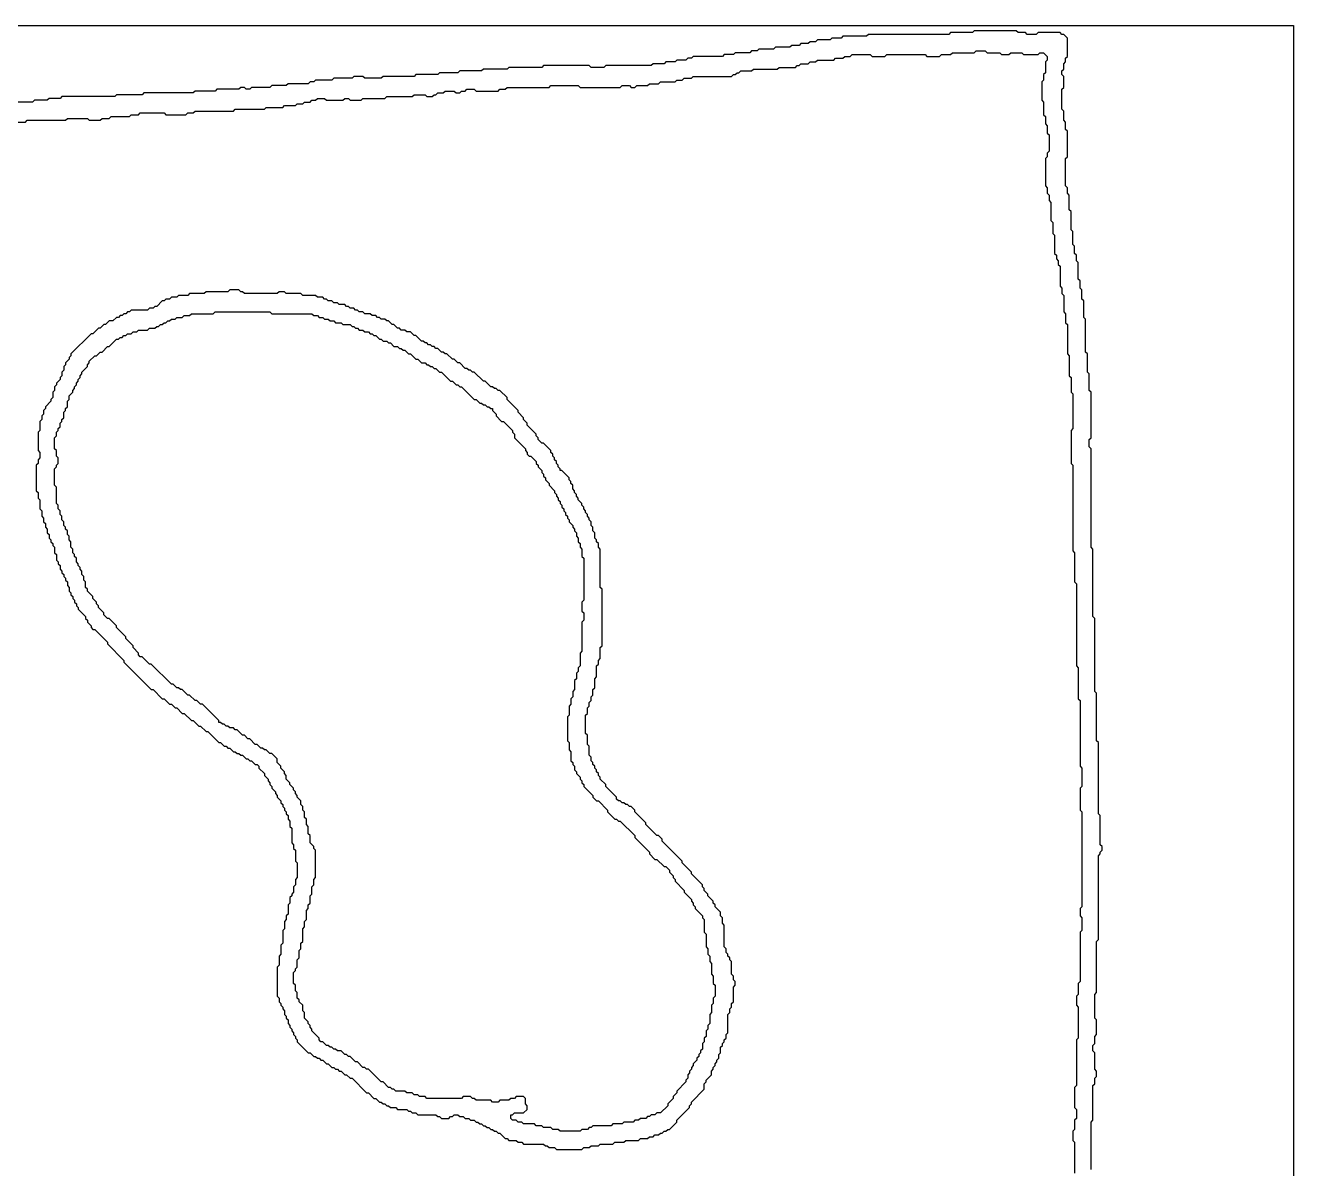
# Model space of a CAD drawing. Header units: metres. Extents: x 0 to 1166, y 0 to 1049.
# Drawn here: x 471 to 1166, y 423 to 1049 of the extents above; entities that cross this region are included whole.
import ezdxf

# ---------------------------------------------------------------- set-up
doc = ezdxf.new("R2010")
doc.units = ezdxf.units.M

msp = doc.modelspace()

# ---------------------------------------------------------------- linework, layer by layer
for points in [[(0, 0), (0, 1049), (0, 1049), (1166, 1049), (1166, 1049), (1166, 0), (1166, 0), (0, 0)], [(1055, 422), (1055, 448), (1055, 448), (1056, 449), (1056, 449), (1056, 468), (1056, 468), (1057, 469), (1057, 469), (1057, 472), (1057, 472), (1058, 473), (1058, 473), (1058, 476), (1058, 476), (1057, 477), (1057, 477), (1057, 486), (1057, 486), (1056, 487), (1056, 487), (1056, 490), (1056, 490), (1057, 491), (1057, 491), (1057, 495), (1057, 495), (1058, 496), (1058, 496), (1058, 504), (1058, 504), (1057, 505), (1057, 505), (1057, 518), (1057, 518), (1058, 519), (1058, 519), (1058, 547), (1058, 547), (1059, 548), (1059, 548), (1059, 594), (1059, 594), (1060, 595), (1060, 595), (1060, 596), (1060, 596), (1061, 597), (1061, 597), (1061, 599), (1061, 599), (1060, 600), (1060, 600), (1060, 616), (1060, 616), (1059, 617), (1059, 617), (1059, 656), (1059, 656), (1058, 657), (1058, 657), (1058, 683), (1058, 683), (1057, 684), (1057, 684), (1057, 724), (1057, 724), (1056, 725), (1056, 725), (1056, 762), (1056, 762), (1055, 763), (1055, 763), (1055, 817), (1055, 817), (1054, 818), (1054, 818), (1054, 822), (1054, 822), (1055, 823), (1055, 823), (1055, 848), (1055, 848), (1054, 849), (1054, 849), (1054, 858), (1054, 858), (1053, 859), (1053, 859), (1053, 869), (1053, 869), (1052, 870), (1052, 870), (1052, 888), (1052, 888), (1051, 889), (1051, 889), (1051, 898), (1051, 898), (1050, 899), (1050, 899), (1050, 904), (1050, 904), (1049, 905), (1049, 905), (1049, 909), (1049, 909), (1048, 910), (1048, 910), (1048, 919), (1048, 919), (1047, 920), (1047, 920), (1047, 923), (1047, 923), (1046, 924), (1046, 924), (1046, 928), (1046, 928), (1045, 929), (1045, 929), (1045, 936), (1045, 936), (1044, 937), (1044, 937), (1044, 947), (1044, 947), (1043, 948), (1043, 948), (1043, 956), (1043, 956), (1042, 957), (1042, 957), (1042, 960), (1042, 960), (1041, 961), (1041, 961), (1041, 976), (1041, 976), (1042, 977), (1042, 977), (1042, 991), (1042, 991), (1041, 992), (1041, 992), (1041, 996), (1041, 996), (1040, 997), (1040, 997), (1040, 1002), (1040, 1002), (1039, 1003), (1039, 1003), (1039, 1014), (1039, 1014), (1040, 1015), (1040, 1015), (1040, 1021), (1040, 1021), (1039, 1022), (1039, 1022), (1039, 1024), (1039, 1024), (1040, 1025), (1040, 1025), (1040, 1028), (1040, 1028), (1041, 1029), (1041, 1029), (1041, 1031), (1041, 1031), (1042, 1032), (1042, 1032), (1042, 1042), (1042, 1042), (1040, 1044), (1040, 1044), (1039, 1044), (1039, 1044), (1038, 1045), (1038, 1045), (1026, 1045), (1026, 1045), (1025, 1044), (1025, 1044), (1020, 1044), (1020, 1044), (1019, 1045), (1019, 1045), (1015, 1045), (1015, 1045), (1014, 1046), (1014, 1046), (991, 1046), (991, 1046), (990, 1045), (990, 1045), (978, 1045), (978, 1045), (977, 1044), (977, 1044), (933, 1044), (933, 1044), (932, 1043), (932, 1043), (919, 1043), (919, 1043), (918, 1042), (918, 1042), (913, 1042), (913, 1042), (912, 1041), (912, 1041), (905, 1041), (905, 1041), (904, 1040), (904, 1040), (901, 1040), (901, 1040), (900, 1039), (900, 1039), (896, 1039), (896, 1039), (895, 1038), (895, 1038), (891, 1038), (891, 1038), (890, 1037), (890, 1037), (882, 1037), (882, 1037), (881, 1036), (881, 1036), (873, 1036), (873, 1036), (872, 1035), (872, 1035), (869, 1035), (869, 1035), (868, 1034), (868, 1034), (860, 1034), (860, 1034), (859, 1033), (859, 1033), (854, 1033), (854, 1033), (853, 1032), (853, 1032), (837, 1032), (837, 1032), (836, 1031), (836, 1031), (834, 1031), (834, 1031), (833, 1030), (833, 1030), (828, 1030), (828, 1030), (827, 1029), (827, 1029), (822, 1029), (822, 1029), (821, 1028), (821, 1028), (815, 1028), (815, 1028), (814, 1027), (814, 1027), (789, 1027), (789, 1027), (788, 1026), (788, 1026), (781, 1026), (781, 1026), (780, 1027), (780, 1027), (755, 1027), (755, 1027), (754, 1026), (754, 1026), (736, 1026), (736, 1026), (735, 1025), (735, 1025), (722, 1025), (722, 1025), (721, 1024), (721, 1024), (709, 1024), (709, 1024), (708, 1023), (708, 1023), (698, 1023), (698, 1023), (697, 1022), (697, 1022), (685, 1022), (685, 1022), (684, 1021), (684, 1021), (667, 1021), (667, 1021), (666, 1020), (666, 1020), (657, 1020), (657, 1020), (656, 1021), (656, 1021), (651, 1021), (651, 1021), (650, 1020), (650, 1020), (640, 1020), (640, 1020), (639, 1019), (639, 1019), (630, 1019), (630, 1019), (629, 1018), (629, 1018), (627, 1018), (627, 1018), (626, 1017), (626, 1017), (615, 1017), (615, 1017), (614, 1016), (614, 1016), (606, 1016), (606, 1016), (605, 1015), (605, 1015), (595, 1015), (595, 1015), (594, 1014), (594, 1014), (592, 1014), (592, 1014), (591, 1015), (591, 1015), (589, 1015), (589, 1015), (588, 1014), (588, 1014), (576, 1014), (576, 1014), (575, 1013), (575, 1013), (564, 1013), (564, 1013), (563, 1012), (563, 1012), (536, 1012), (536, 1012), (535, 1011), (535, 1011), (521, 1011), (521, 1011), (520, 1010), (520, 1010), (491, 1010), (491, 1010), (490, 1009), (490, 1009), (484, 1009), (484, 1009), (483, 1008), (483, 1008), (476, 1008), (476, 1008), (475, 1007), (475, 1007), (460, 1007)], [(431, 996), (471, 996), (471, 996), (472, 997), (472, 997), (493, 997), (493, 997), (494, 998), (494, 998), (505, 998), (505, 998), (506, 997), (506, 997), (512, 997), (512, 997), (513, 998), (513, 998), (517, 998), (517, 998), (518, 999), (518, 999), (528, 999), (528, 999), (529, 1000), (529, 1000), (533, 1000), (533, 1000), (534, 1001), (534, 1001), (547, 1001), (547, 1001), (548, 1000), (548, 1000), (559, 1000), (559, 1000), (560, 1001), (560, 1001), (563, 1001), (563, 1001), (564, 1002), (564, 1002), (585, 1002), (585, 1002), (586, 1003), (586, 1003), (602, 1003), (602, 1003), (603, 1004), (603, 1004), (612, 1004), (612, 1004), (613, 1005), (613, 1005), (619, 1005), (619, 1005), (620, 1006), (620, 1006), (623, 1006), (623, 1006), (624, 1007), (624, 1007), (627, 1007), (627, 1007), (628, 1008), (628, 1008), (630, 1008), (630, 1008), (631, 1009), (631, 1009), (635, 1009), (635, 1009), (636, 1008), (636, 1008), (645, 1008), (645, 1008), (646, 1009), (646, 1009), (648, 1009), (648, 1009), (649, 1008), (649, 1008), (655, 1008), (655, 1008), (656, 1009), (656, 1009), (668, 1009), (668, 1009), (669, 1010), (669, 1010), (683, 1010), (683, 1010), (684, 1011), (684, 1011), (690, 1011), (690, 1011), (691, 1010), (691, 1010), (694, 1010), (694, 1010), (695, 1011), (695, 1011), (696, 1011), (696, 1011), (697, 1012), (697, 1012), (700, 1012), (700, 1012), (701, 1013), (701, 1013), (706, 1013), (706, 1013), (707, 1012), (707, 1012), (709, 1012), (709, 1012), (710, 1013), (710, 1013), (712, 1013), (712, 1013), (713, 1014), (713, 1014), (717, 1014), (717, 1014), (718, 1013), (718, 1013), (730, 1013), (730, 1013), (731, 1014), (731, 1014), (734, 1014), (734, 1014), (735, 1015), (735, 1015), (758, 1015), (758, 1015), (759, 1016), (759, 1016), (774, 1016), (774, 1016), (775, 1015), (775, 1015), (797, 1015), (797, 1015), (798, 1016), (798, 1016), (802, 1016), (802, 1016), (803, 1015), (803, 1015), (805, 1015), (805, 1015), (806, 1016), (806, 1016), (812, 1016), (812, 1016), (813, 1017), (813, 1017), (818, 1017), (818, 1017), (819, 1018), (819, 1018), (827, 1018), (827, 1018), (828, 1019), (828, 1019), (831, 1019), (831, 1019), (832, 1020), (832, 1020), (836, 1020), (836, 1020), (837, 1021), (837, 1021), (858, 1021), (858, 1021), (859, 1022), (859, 1022), (860, 1022), (860, 1022), (861, 1023), (861, 1023), (862, 1023), (862, 1023), (863, 1024), (863, 1024), (869, 1024), (869, 1024), (870, 1025), (870, 1025), (883, 1025), (883, 1025), (884, 1026), (884, 1026), (893, 1026), (893, 1026), (894, 1027), (894, 1027), (895, 1027), (895, 1027), (896, 1028), (896, 1028), (900, 1028), (900, 1028), (901, 1029), (901, 1029), (904, 1029), (904, 1029), (905, 1030), (905, 1030), (914, 1030), (914, 1030), (915, 1031), (915, 1031), (919, 1031), (919, 1031), (920, 1032), (920, 1032), (923, 1032), (923, 1032), (924, 1033), (924, 1033), (934, 1033), (934, 1033), (935, 1032), (935, 1032), (942, 1032), (942, 1032), (943, 1033), (943, 1033), (964, 1033), (964, 1033), (965, 1032), (965, 1032), (972, 1032), (972, 1032), (973, 1033), (973, 1033), (978, 1033), (978, 1033), (979, 1034), (979, 1034), (991, 1034), (991, 1034), (992, 1035), (992, 1035), (997, 1035), (997, 1035), (998, 1034), (998, 1034), (1005, 1034), (1005, 1034), (1006, 1033), (1006, 1033), (1010, 1033), (1010, 1033), (1011, 1034), (1011, 1034), (1017, 1034), (1017, 1034), (1018, 1033), (1018, 1033), (1026, 1033), (1026, 1033), (1027, 1034), (1027, 1034), (1029, 1034), (1029, 1034), (1031, 1032), (1031, 1032), (1031, 1030), (1031, 1030), (1030, 1029), (1030, 1029), (1030, 1023), (1030, 1023), (1029, 1022), (1029, 1022), (1029, 1019), (1029, 1019), (1028, 1018), (1028, 1018), (1028, 1008), (1028, 1008), (1029, 1007), (1029, 1007), (1029, 1000), (1029, 1000), (1030, 999), (1030, 999), (1030, 995), (1030, 995), (1031, 994), (1031, 994), (1031, 990), (1031, 990), (1032, 989), (1032, 989), (1032, 980), (1032, 980), (1031, 979), (1031, 979), (1031, 977), (1031, 977), (1030, 976), (1030, 976), (1030, 961), (1030, 961), (1031, 960), (1031, 960), (1031, 957), (1031, 957), (1032, 956), (1032, 956), (1032, 953), (1032, 953), (1033, 952), (1033, 952), (1033, 942), (1033, 942), (1034, 941), (1034, 941), (1034, 935), (1034, 935), (1035, 934), (1035, 934), (1035, 924), (1035, 924), (1036, 923), (1036, 923), (1036, 921), (1036, 921), (1037, 920), (1037, 920), (1037, 918), (1037, 918), (1038, 917), (1038, 917), (1038, 906), (1038, 906), (1039, 905), (1039, 905), (1039, 902), (1039, 902), (1040, 901), (1040, 901), (1040, 892), (1040, 892), (1041, 891), (1041, 891), (1041, 886), (1041, 886), (1042, 885), (1042, 885), (1042, 869), (1042, 869), (1043, 868), (1043, 868), (1043, 857), (1043, 857), (1044, 856), (1044, 856), (1044, 848), (1044, 848), (1045, 847), (1045, 847), (1045, 828), (1045, 828), (1044, 827), (1044, 827), (1044, 809), (1044, 809), (1045, 808), (1045, 808), (1045, 761), (1045, 761), (1046, 760), (1046, 760), (1046, 744), (1046, 744), (1047, 743), (1047, 743), (1047, 698), (1047, 698), (1048, 697), (1048, 697), (1048, 680), (1048, 680), (1049, 679), (1049, 679), (1049, 643), (1049, 643), (1050, 642), (1050, 642), (1050, 632), (1050, 632), (1049, 631), (1049, 631), (1049, 619), (1049, 619), (1050, 618), (1050, 618), (1050, 566), (1050, 566), (1049, 565), (1049, 565), (1049, 561), (1049, 561), (1050, 560), (1050, 560), (1050, 553), (1050, 553), (1049, 552), (1049, 552), (1049, 525), (1049, 525), (1048, 524), (1048, 524), (1048, 518), (1048, 518), (1047, 517), (1047, 517), (1047, 512), (1047, 512), (1048, 511), (1048, 511), (1048, 494), (1048, 494), (1047, 493), (1047, 493), (1047, 468), (1047, 468), (1046, 467), (1046, 467), (1046, 456), (1046, 456), (1047, 455), (1047, 455), (1047, 450), (1047, 450), (1046, 449), (1046, 449), (1046, 444), (1046, 444), (1045, 443), (1045, 443), (1045, 438), (1045, 438), (1046, 437), (1046, 437), (1046, 420)], [(761, 434), (762, 433), (762, 433), (776, 433), (776, 433), (777, 434), (777, 434), (780, 434), (780, 434), (781, 435), (781, 435), (785, 435), (785, 435), (786, 436), (786, 436), (793, 436), (793, 436), (794, 437), (794, 437), (799, 437), (799, 437), (800, 438), (800, 438), (807, 438), (807, 438), (808, 439), (808, 439), (812, 439), (812, 439), (813, 440), (813, 440), (815, 440), (815, 440), (816, 441), (816, 441), (818, 441), (818, 441), (819, 442), (819, 442), (820, 442), (820, 442), (821, 443), (821, 443), (822, 443), (822, 443), (823, 444), (823, 444), (824, 444), (824, 444), (828, 448), (828, 448), (828, 449), (828, 449), (835, 456), (835, 456), (835, 457), (835, 457), (836, 458), (836, 458), (836, 459), (836, 459), (843, 466), (843, 466), (843, 469), (843, 469), (844, 470), (844, 470), (844, 471), (844, 471), (847, 474), (847, 474), (847, 476), (847, 476), (848, 477), (848, 477), (848, 478), (848, 478), (849, 479), (849, 479), (849, 480), (849, 480), (850, 481), (850, 481), (850, 482), (850, 482), (851, 483), (851, 483), (851, 485), (851, 485), (852, 486), (852, 486), (852, 489), (852, 489), (853, 490), (853, 490), (853, 491), (853, 491), (854, 492), (854, 492), (854, 493), (854, 493), (855, 494), (855, 494), (855, 496), (855, 496), (856, 497), (856, 497), (856, 507), (856, 507), (857, 508), (857, 508), (857, 510), (857, 510), (858, 511), (858, 511), (858, 513), (858, 513), (859, 514), (859, 514), (859, 522), (859, 522), (860, 523), (860, 523), (860, 525), (860, 525), (859, 526), (859, 526), (859, 528), (859, 528), (858, 529), (858, 529), (858, 536), (858, 536), (857, 537), (857, 537), (857, 538), (857, 538), (856, 539), (856, 539), (856, 540), (856, 540), (855, 541), (855, 541), (855, 543), (855, 543), (854, 544), (854, 544), (854, 556), (854, 556), (853, 557), (853, 557), (853, 560), (853, 560), (852, 561), (852, 561), (852, 563), (852, 563), (849, 566), (849, 566), (849, 567), (849, 567), (848, 568), (848, 568), (848, 569), (848, 569), (845, 572), (845, 572), (845, 573), (845, 573), (843, 575), (843, 575), (843, 576), (843, 576), (842, 577), (842, 577), (842, 578), (842, 578), (836, 584), (836, 584), (836, 585), (836, 585), (831, 590), (831, 590), (831, 591), (831, 591), (820, 602), (820, 602), (820, 603), (820, 603), (818, 605), (818, 605), (817, 605), (817, 605), (811, 611), (811, 611), (811, 612), (811, 612), (805, 618), (805, 618), (805, 619), (805, 619), (803, 621), (803, 621), (802, 621), (802, 621), (801, 622), (801, 622), (800, 622), (800, 622), (799, 623), (799, 623), (798, 623), (798, 623), (797, 624), (797, 624), (796, 624), (796, 624), (795, 625), (795, 625), (795, 626), (795, 626), (789, 632), (789, 632), (789, 633), (789, 633), (786, 636), (786, 636), (786, 637), (786, 637), (785, 638), (785, 638), (785, 639), (785, 639), (784, 640), (784, 640), (784, 641), (784, 641), (783, 642), (783, 642), (783, 643), (783, 643), (782, 644), (782, 644), (782, 645), (782, 645), (781, 646), (781, 646), (781, 648), (781, 648), (780, 649), (780, 649), (780, 654), (780, 654), (779, 655), (779, 655), (779, 660), (779, 660), (778, 661), (778, 661), (778, 671), (778, 671), (779, 672), (779, 672), (779, 675), (779, 675), (780, 676), (780, 676), (780, 678), (780, 678), (781, 679), (781, 679), (781, 681), (781, 681), (782, 682), (782, 682), (782, 685), (782, 685), (783, 686), (783, 686), (783, 691), (783, 691), (784, 692), (784, 692), (784, 698), (784, 698), (785, 699), (785, 699), (785, 701), (785, 701), (786, 702), (786, 702), (786, 708), (786, 708), (787, 709), (787, 709), (787, 740), (787, 740), (786, 741), (786, 741), (786, 762), (786, 762), (785, 763), (785, 763), (785, 765), (785, 765), (784, 766), (784, 766), (784, 767), (784, 767), (783, 768), (783, 768), (783, 771), (783, 771), (782, 772), (782, 772), (782, 774), (782, 774), (781, 775), (781, 775), (781, 777), (781, 777), (780, 778), (780, 778), (780, 779), (780, 779), (779, 780), (779, 780), (779, 781), (779, 781), (778, 782), (778, 782), (778, 783), (778, 783), (777, 784), (777, 784), (777, 785), (777, 785), (776, 786), (776, 786), (776, 787), (776, 787), (774, 789), (774, 789), (774, 790), (774, 790), (773, 791), (773, 791), (773, 792), (773, 792), (772, 793), (772, 793), (772, 794), (772, 794), (771, 795), (771, 795), (771, 797), (771, 797), (770, 798), (770, 798), (770, 799), (770, 799), (769, 800), (769, 800), (769, 801), (769, 801), (765, 805), (765, 805), (764, 805), (764, 805), (764, 806), (764, 806), (763, 807), (763, 807), (763, 808), (763, 808), (762, 809), (762, 809), (762, 810), (762, 810), (761, 811), (761, 811), (761, 812), (761, 812), (760, 813), (760, 813), (760, 814), (760, 814), (759, 815), (759, 815), (759, 816), (759, 816), (755, 820), (755, 820), (754, 820), (754, 820), (752, 822), (752, 822), (752, 823), (752, 823), (751, 824), (751, 824), (751, 825), (751, 825), (746, 830), (746, 830), (746, 831), (746, 831), (744, 833), (744, 833), (744, 834), (744, 834), (741, 837), (741, 837), (741, 838), (741, 838), (735, 844), (735, 844), (735, 845), (735, 845), (731, 849), (731, 849), (730, 849), (730, 849), (729, 850), (729, 850), (728, 850), (728, 850), (727, 851), (727, 851), (726, 851), (726, 851), (723, 854), (723, 854), (722, 854), (722, 854), (717, 859), (717, 859), (716, 859), (716, 859), (715, 860), (715, 860), (714, 860), (714, 860), (713, 861), (713, 861), (712, 861), (712, 861), (709, 864), (709, 864), (708, 864), (708, 864), (706, 866), (706, 866), (705, 866), (705, 866), (702, 869), (702, 869), (701, 869), (701, 869), (700, 870), (700, 870), (699, 870), (699, 870), (697, 872), (697, 872), (696, 872), (696, 872), (695, 873), (695, 873), (694, 873), (694, 873), (693, 874), (693, 874), (692, 874), (692, 874), (691, 875), (691, 875), (690, 875), (690, 875), (689, 876), (689, 876), (688, 876), (688, 876), (685, 879), (685, 879), (684, 879), (684, 879), (682, 881), (682, 881), (680, 881), (680, 881), (679, 882), (679, 882), (677, 882), (677, 882), (676, 883), (676, 883), (675, 883), (675, 883), (673, 885), (673, 885), (672, 885), (672, 885), (670, 887), (670, 887), (669, 887), (669, 887), (668, 888), (668, 888), (666, 888), (666, 888), (665, 889), (665, 889), (664, 889), (664, 889), (663, 890), (663, 890), (661, 890), (661, 890), (660, 891), (660, 891), (657, 891), (657, 891), (656, 892), (656, 892), (654, 892), (654, 892), (653, 893), (653, 893), (652, 893), (652, 893), (651, 894), (651, 894), (649, 894), (649, 894), (648, 895), (648, 895), (647, 895), (647, 895), (646, 896), (646, 896), (643, 896), (643, 896), (642, 897), (642, 897), (640, 897), (640, 897), (639, 898), (639, 898), (637, 898), (637, 898), (636, 899), (636, 899), (635, 899), (635, 899), (634, 900), (634, 900), (631, 900), (631, 900), (630, 901), (630, 901), (623, 901), (623, 901), (622, 902), (622, 902), (614, 902), (614, 902), (613, 903), (613, 903), (610, 903), (610, 903), (609, 902), (609, 902), (591, 902), (591, 902), (590, 903), (590, 903), (589, 903), (589, 903), (588, 904), (588, 904), (583, 904), (583, 904), (582, 903), (582, 903), (570, 903), (570, 903), (569, 902), (569, 902), (561, 902), (561, 902), (560, 901), (560, 901), (555, 901), (555, 901), (554, 900), (554, 900), (551, 900), (551, 900), (550, 899), (550, 899), (548, 899), (548, 899), (547, 898), (547, 898), (546, 898), (546, 898), (543, 895), (543, 895), (542, 895), (542, 895), (541, 894), (541, 894), (539, 894), (539, 894), (538, 893), (538, 893), (529, 893), (529, 893), (528, 892), (528, 892), (527, 892), (527, 892), (526, 891), (526, 891), (525, 891), (525, 891), (524, 890), (524, 890), (523, 890), (523, 890), (522, 889), (522, 889), (521, 889), (521, 889), (519, 887), (519, 887), (517, 887), (517, 887), (515, 885), (515, 885), (514, 885), (514, 885), (512, 883), (512, 883), (511, 883), (511, 883), (508, 880), (508, 880), (507, 880), (507, 880), (496, 869), (496, 869), (496, 868), (496, 868), (495, 867), (495, 867), (495, 866), (495, 866), (493, 864), (493, 864), (493, 863), (493, 863), (492, 862), (492, 862), (492, 860), (492, 860), (491, 859), (491, 859), (491, 857), (491, 857), (490, 856), (490, 856), (490, 855), (490, 855), (488, 853), (488, 853), (488, 852), (488, 852), (487, 851), (487, 851), (487, 849), (487, 849), (486, 848), (486, 848), (486, 845), (486, 845), (485, 844), (485, 844), (485, 843), (485, 843), (482, 840), (482, 840), (482, 839), (482, 839), (481, 838), (481, 838), (481, 836), (481, 836), (480, 835), (480, 835), (480, 833), (480, 833), (479, 832), (479, 832), (479, 827), (479, 827), (478, 826), (478, 826), (478, 816), (478, 816), (479, 815), (479, 815), (479, 812), (479, 812), (478, 811), (478, 811), (478, 809), (478, 809), (477, 808), (477, 808), (477, 794), (477, 794), (478, 793), (478, 793), (478, 790), (478, 790), (479, 789), (479, 789), (479, 784), (479, 784), (480, 783), (480, 783), (480, 780), (480, 780), (481, 779), (481, 779), (481, 777), (481, 777), (482, 776), (482, 776), (482, 774), (482, 774), (483, 773), (483, 773), (483, 771), (483, 771), (484, 770), (484, 770), (484, 768), (484, 768), (485, 767), (485, 767), (485, 766), (485, 766), (486, 765), (486, 765), (486, 764), (486, 764), (487, 763), (487, 763), (487, 760), (487, 760), (488, 759), (488, 759), (488, 756), (488, 756), (489, 755), (489, 755), (489, 754), (489, 754), (490, 753), (490, 753), (490, 751), (490, 751), (491, 750), (491, 750), (491, 749), (491, 749), (492, 748), (492, 748), (492, 747), (492, 747), (493, 746), (493, 746), (493, 745), (493, 745), (494, 744), (494, 744), (494, 742), (494, 742), (495, 741), (495, 741), (495, 739), (495, 739), (496, 738), (496, 738), (496, 737), (496, 737), (497, 736), (497, 736), (497, 735), (497, 735), (498, 734), (498, 734), (498, 733), (498, 733), (499, 732), (499, 732), (499, 731), (499, 731), (500, 730), (500, 730), (500, 729), (500, 729), (504, 725), (504, 725), (504, 724), (504, 724), (505, 723), (505, 723), (505, 722), (505, 722), (507, 720), (507, 720), (507, 719), (507, 719), (508, 718), (508, 718), (509, 718), (509, 718), (516, 711), (516, 711), (516, 710), (516, 710), (525, 701), (525, 701), (525, 700), (525, 700), (540, 685), (540, 685), (541, 685), (541, 685), (546, 680), (546, 680), (547, 680), (547, 680), (550, 677), (550, 677), (551, 677), (551, 677), (553, 675), (553, 675), (554, 675), (554, 675), (557, 672), (557, 672), (558, 672), (558, 672), (562, 668), (562, 668), (563, 668), (563, 668), (566, 665), (566, 665), (567, 665), (567, 665), (570, 662), (570, 662), (571, 662), (571, 662), (577, 656), (577, 656), (578, 656), (578, 656), (580, 654), (580, 654), (581, 654), (581, 654), (582, 653), (582, 653), (583, 653), (583, 653), (585, 651), (585, 651), (586, 651), (586, 651), (587, 650), (587, 650), (588, 650), (588, 650), (589, 649), (589, 649), (590, 649), (590, 649), (592, 647), (592, 647), (593, 647), (593, 647), (594, 646), (594, 646), (595, 646), (595, 646), (597, 644), (597, 644), (598, 644), (598, 644), (599, 643), (599, 643), (599, 642), (599, 642), (602, 639), (602, 639), (602, 638), (602, 638), (604, 636), (604, 636), (604, 635), (604, 635), (605, 634), (605, 634), (605, 633), (605, 633), (606, 632), (606, 632), (606, 631), (606, 631), (608, 629), (608, 629), (608, 628), (608, 628), (609, 627), (609, 627), (609, 626), (609, 626), (611, 624), (611, 624), (611, 623), (611, 623), (612, 622), (612, 622), (612, 621), (612, 621), (613, 620), (613, 620), (613, 619), (613, 619), (614, 618), (614, 618), (614, 617), (614, 617), (615, 616), (615, 616), (615, 614), (615, 614), (616, 613), (616, 613), (616, 610), (616, 610), (617, 609), (617, 609), (617, 601), (617, 601), (618, 600), (618, 600), (618, 598), (618, 598), (619, 597), (619, 597), (619, 591), (619, 591), (620, 590), (620, 590), (620, 582), (620, 582), (619, 581), (619, 581), (619, 578), (619, 578), (618, 577), (618, 577), (618, 574), (618, 574), (617, 573), (617, 573), (617, 572), (617, 572), (616, 571), (616, 571), (616, 568), (616, 568), (615, 567), (615, 567), (615, 562), (615, 562), (614, 561), (614, 561), (614, 559), (614, 559), (613, 558), (613, 558), (613, 554), (613, 554), (612, 553), (612, 553), (612, 546), (612, 546), (611, 545), (611, 545), (611, 540), (611, 540), (610, 539), (610, 539), (610, 534), (610, 534), (609, 533), (609, 533), (609, 517), (609, 517), (610, 516), (610, 516), (610, 514), (610, 514), (611, 513), (611, 513), (611, 512), (611, 512), (612, 511), (612, 511), (612, 510), (612, 510), (613, 509), (613, 509), (613, 507), (613, 507), (614, 506), (614, 506), (614, 505), (614, 505), (615, 504), (615, 504), (615, 502), (615, 502), (616, 501), (616, 501), (616, 500), (616, 500), (617, 499), (617, 499), (617, 498), (617, 498), (618, 497), (618, 497), (618, 496), (618, 496), (619, 495), (619, 495), (619, 494), (619, 494), (620, 493), (620, 493), (620, 492), (620, 492), (626, 486), (626, 486), (627, 486), (627, 486), (629, 484), (629, 484), (630, 484), (630, 484), (631, 483), (631, 483), (632, 483), (632, 483), (633, 482), (633, 482), (634, 482), (634, 482), (636, 480), (636, 480), (637, 480), (637, 480), (639, 478), (639, 478), (640, 478), (640, 478), (641, 477), (641, 477), (642, 477), (642, 477), (643, 476), (643, 476), (644, 476), (644, 476), (646, 474), (646, 474), (647, 474), (647, 474), (649, 472), (649, 472), (650, 472), (650, 472), (658, 464), (658, 464), (659, 464), (659, 464), (662, 461), (662, 461), (663, 461), (663, 461), (665, 459), (665, 459), (666, 459), (666, 459), (667, 458), (667, 458), (668, 458), (668, 458), (669, 457), (669, 457), (670, 457), (670, 457), (671, 456), (671, 456), (674, 456), (674, 456), (675, 455), (675, 455), (680, 455), (680, 455), (681, 454), (681, 454), (682, 454), (682, 454), (683, 453), (683, 453), (685, 453), (685, 453), (686, 452), (686, 452), (696, 452), (696, 452), (697, 451), (697, 451), (698, 451), (698, 451), (699, 450), (699, 450), (703, 450), (703, 450), (704, 451), (704, 451), (705, 451), (705, 451), (706, 452), (706, 452), (708, 452), (708, 452), (709, 451), (709, 451), (711, 451), (711, 451), (712, 450), (712, 450), (714, 450), (714, 450), (715, 449), (715, 449), (717, 449), (717, 449), (718, 448), (718, 448), (719, 448), (719, 448), (720, 447), (720, 447), (721, 447), (721, 447), (722, 446), (722, 446), (723, 446), (723, 446), (724, 445), (724, 445), (725, 445), (725, 445), (726, 444), (726, 444), (727, 444), (727, 444), (728, 443), (728, 443), (729, 443), (729, 443), (730, 442), (730, 442), (731, 442), (731, 442), (734, 439), (734, 439), (735, 439), (735, 439), (736, 438), (736, 438), (740, 438), (740, 438), (741, 437), (741, 437), (743, 437), (743, 437), (744, 436), (744, 436), (755, 436), (755, 436), (756, 435), (756, 435), (757, 435), (757, 435), (758, 434), (758, 434), (761, 434)], [(764, 443), (763, 444), (763, 444), (760, 444), (760, 444), (759, 445), (759, 445), (755, 445), (755, 445), (754, 446), (754, 446), (751, 446), (751, 446), (750, 447), (750, 447), (744, 447), (744, 447), (743, 448), (743, 448), (741, 448), (741, 448), (740, 449), (740, 449), (738, 449), (738, 449), (737, 450), (737, 450), (737, 452), (737, 452), (738, 452), (738, 452), (739, 453), (739, 453), (744, 453), (744, 453), (746, 455), (746, 455), (746, 457), (746, 457), (745, 458), (745, 458), (745, 461), (745, 461), (744, 462), (744, 462), (740, 462), (740, 462), (739, 461), (739, 461), (737, 461), (737, 461), (736, 460), (736, 460), (731, 460), (731, 460), (730, 459), (730, 459), (727, 459), (727, 459), (726, 460), (726, 460), (718, 460), (718, 460), (717, 461), (717, 461), (716, 461), (716, 461), (715, 462), (715, 462), (711, 462), (711, 462), (710, 461), (710, 461), (691, 461), (691, 461), (690, 462), (690, 462), (687, 462), (687, 462), (686, 463), (686, 463), (684, 463), (684, 463), (683, 464), (683, 464), (680, 464), (680, 464), (679, 465), (679, 465), (674, 465), (674, 465), (673, 466), (673, 466), (672, 466), (672, 466), (671, 467), (671, 467), (670, 467), (670, 467), (667, 470), (667, 470), (666, 470), (666, 470), (659, 477), (659, 477), (658, 477), (658, 477), (657, 478), (657, 478), (656, 478), (656, 478), (653, 481), (653, 481), (652, 481), (652, 481), (649, 484), (649, 484), (648, 484), (648, 484), (647, 485), (647, 485), (646, 485), (646, 485), (644, 487), (644, 487), (642, 487), (642, 487), (641, 488), (641, 488), (640, 488), (640, 488), (639, 489), (639, 489), (638, 489), (638, 489), (637, 490), (637, 490), (636, 490), (636, 490), (634, 492), (634, 492), (633, 492), (633, 492), (632, 493), (632, 493), (632, 494), (632, 494), (628, 498), (628, 498), (628, 499), (628, 499), (627, 500), (627, 500), (627, 501), (627, 501), (626, 502), (626, 502), (626, 503), (626, 503), (624, 505), (624, 505), (624, 508), (624, 508), (623, 509), (623, 509), (623, 512), (623, 512), (621, 514), (621, 514), (621, 515), (621, 515), (620, 516), (620, 516), (620, 519), (620, 519), (619, 520), (619, 520), (619, 523), (619, 523), (618, 524), (618, 524), (618, 530), (618, 530), (619, 531), (619, 531), (619, 532), (619, 532), (620, 533), (620, 533), (620, 537), (620, 537), (621, 538), (621, 538), (621, 542), (621, 542), (622, 543), (622, 543), (622, 546), (622, 546), (623, 547), (623, 547), (623, 554), (623, 554), (624, 555), (624, 555), (624, 558), (624, 558), (625, 559), (625, 559), (625, 564), (625, 564), (626, 565), (626, 565), (626, 567), (626, 567), (627, 568), (627, 568), (627, 572), (627, 572), (628, 573), (628, 573), (628, 577), (628, 577), (629, 578), (629, 578), (629, 581), (629, 581), (630, 582), (630, 582), (630, 597), (630, 597), (629, 598), (629, 598), (629, 599), (629, 599), (627, 601), (627, 601), (627, 605), (627, 605), (626, 606), (626, 606), (626, 610), (626, 610), (625, 611), (625, 611), (625, 614), (625, 614), (624, 615), (624, 615), (624, 618), (624, 618), (623, 619), (623, 619), (623, 621), (623, 621), (622, 622), (622, 622), (622, 624), (622, 624), (620, 626), (620, 626), (620, 627), (620, 627), (619, 628), (619, 628), (619, 629), (619, 629), (618, 630), (618, 630), (618, 631), (618, 631), (616, 633), (616, 633), (616, 634), (616, 634), (614, 636), (614, 636), (614, 638), (614, 638), (613, 639), (613, 639), (613, 640), (613, 640), (611, 642), (611, 642), (611, 643), (611, 643), (609, 645), (609, 645), (609, 647), (609, 647), (606, 650), (606, 650), (605, 650), (605, 650), (603, 652), (603, 652), (602, 652), (602, 652), (601, 653), (601, 653), (600, 653), (600, 653), (598, 655), (598, 655), (597, 655), (597, 655), (594, 658), (594, 658), (593, 658), (593, 658), (591, 660), (591, 660), (590, 660), (590, 660), (587, 663), (587, 663), (586, 663), (586, 663), (585, 664), (585, 664), (583, 664), (583, 664), (582, 665), (582, 665), (581, 665), (581, 665), (580, 666), (580, 666), (579, 666), (579, 666), (578, 667), (578, 667), (577, 667), (577, 667), (577, 668), (577, 668), (568, 677), (568, 677), (567, 677), (567, 677), (565, 679), (565, 679), (564, 679), (564, 679), (561, 682), (561, 682), (560, 682), (560, 682), (557, 685), (557, 685), (556, 685), (556, 685), (555, 686), (555, 686), (554, 686), (554, 686), (552, 688), (552, 688), (551, 688), (551, 688), (540, 699), (540, 699), (539, 699), (539, 699), (535, 703), (535, 703), (534, 703), (534, 703), (533, 704), (533, 704), (533, 705), (533, 705), (530, 708), (530, 708), (530, 709), (530, 709), (526, 713), (526, 713), (526, 714), (526, 714), (521, 719), (521, 719), (521, 720), (521, 720), (517, 724), (517, 724), (516, 724), (516, 724), (514, 726), (514, 726), (514, 727), (514, 727), (511, 730), (511, 730), (511, 731), (511, 731), (510, 732), (510, 732), (510, 733), (510, 733), (508, 735), (508, 735), (508, 736), (508, 736), (505, 739), (505, 739), (505, 740), (505, 740), (504, 741), (504, 741), (504, 744), (504, 744), (503, 745), (503, 745), (503, 747), (503, 747), (502, 748), (502, 748), (502, 750), (502, 750), (501, 751), (501, 751), (501, 752), (501, 752), (500, 753), (500, 753), (500, 754), (500, 754), (499, 755), (499, 755), (499, 757), (499, 757), (498, 758), (498, 758), (498, 759), (498, 759), (497, 760), (497, 760), (497, 762), (497, 762), (496, 763), (496, 763), (496, 766), (496, 766), (495, 767), (495, 767), (495, 769), (495, 769), (494, 770), (494, 770), (494, 772), (494, 772), (493, 773), (493, 773), (493, 774), (493, 774), (492, 775), (492, 775), (492, 777), (492, 777), (491, 778), (491, 778), (491, 780), (491, 780), (490, 781), (490, 781), (490, 783), (490, 783), (489, 784), (489, 784), (489, 786), (489, 786), (488, 787), (488, 787), (488, 796), (488, 796), (487, 797), (487, 797), (487, 806), (487, 806), (488, 807), (488, 807), (488, 808), (488, 808), (489, 809), (489, 809), (489, 812), (489, 812), (488, 813), (488, 813), (488, 816), (488, 816), (487, 817), (487, 817), (487, 823), (487, 823), (488, 824), (488, 824), (488, 826), (488, 826), (489, 827), (489, 827), (489, 828), (489, 828), (490, 829), (490, 829), (490, 831), (490, 831), (491, 832), (491, 832), (491, 833), (491, 833), (492, 834), (492, 834), (492, 837), (492, 837), (493, 838), (493, 838), (493, 839), (493, 839), (494, 840), (494, 840), (494, 843), (494, 843), (495, 844), (495, 844), (495, 846), (495, 846), (497, 848), (497, 848), (497, 849), (497, 849), (498, 850), (498, 850), (498, 851), (498, 851), (499, 852), (499, 852), (499, 853), (499, 853), (500, 854), (500, 854), (500, 855), (500, 855), (501, 856), (501, 856), (501, 857), (501, 857), (502, 858), (502, 858), (502, 859), (502, 859), (505, 862), (505, 862), (505, 863), (505, 863), (506, 864), (506, 864), (506, 865), (506, 865), (509, 868), (509, 868), (510, 868), (510, 868), (512, 870), (512, 870), (513, 870), (513, 870), (516, 873), (516, 873), (517, 873), (517, 873), (521, 877), (521, 877), (522, 877), (522, 877), (523, 878), (523, 878), (524, 878), (524, 878), (525, 879), (525, 879), (526, 879), (526, 879), (527, 880), (527, 880), (529, 880), (529, 880), (530, 881), (530, 881), (532, 881), (532, 881), (533, 882), (533, 882), (538, 882), (538, 882), (539, 883), (539, 883), (542, 883), (542, 883), (543, 884), (543, 884), (544, 884), (544, 884), (545, 885), (545, 885), (546, 885), (546, 885), (547, 886), (547, 886), (548, 886), (548, 886), (549, 887), (549, 887), (550, 887), (550, 887), (551, 888), (551, 888), (553, 888), (553, 888), (554, 889), (554, 889), (557, 889), (557, 889), (558, 890), (558, 890), (561, 890), (561, 890), (562, 891), (562, 891), (574, 891), (574, 891), (575, 892), (575, 892), (605, 892), (605, 892), (606, 891), (606, 891), (628, 891), (628, 891), (629, 890), (629, 890), (631, 890), (631, 890), (632, 889), (632, 889), (634, 889), (634, 889), (635, 888), (635, 888), (637, 888), (637, 888), (638, 887), (638, 887), (640, 887), (640, 887), (641, 886), (641, 886), (644, 886), (644, 886), (645, 885), (645, 885), (649, 885), (649, 885), (650, 884), (650, 884), (651, 884), (651, 884), (652, 883), (652, 883), (653, 883), (653, 883), (654, 882), (654, 882), (656, 882), (656, 882), (657, 881), (657, 881), (659, 881), (659, 881), (660, 880), (660, 880), (661, 880), (661, 880), (662, 879), (662, 879), (663, 879), (663, 879), (665, 877), (665, 877), (666, 877), (666, 877), (667, 876), (667, 876), (669, 876), (669, 876), (670, 875), (670, 875), (671, 875), (671, 875), (673, 873), (673, 873), (675, 873), (675, 873), (676, 872), (676, 872), (677, 872), (677, 872), (678, 871), (678, 871), (679, 871), (679, 871), (681, 869), (681, 869), (682, 869), (682, 869), (685, 866), (685, 866), (686, 866), (686, 866), (688, 864), (688, 864), (690, 864), (690, 864), (691, 863), (691, 863), (692, 863), (692, 863), (693, 862), (693, 862), (694, 862), (694, 862), (695, 861), (695, 861), (696, 861), (696, 861), (698, 859), (698, 859), (699, 859), (699, 859), (704, 854), (704, 854), (705, 854), (705, 854), (707, 852), (707, 852), (708, 852), (708, 852), (709, 851), (709, 851), (710, 851), (710, 851), (717, 844), (717, 844), (718, 844), (718, 844), (720, 842), (720, 842), (721, 842), (721, 842), (722, 841), (722, 841), (723, 841), (723, 841), (724, 840), (724, 840), (725, 840), (725, 840), (726, 839), (726, 839), (727, 839), (727, 839), (727, 838), (727, 838), (729, 836), (729, 836), (729, 835), (729, 835), (732, 832), (732, 832), (733, 832), (733, 832), (738, 827), (738, 827), (738, 826), (738, 826), (739, 825), (739, 825), (739, 823), (739, 823), (745, 817), (745, 817), (745, 816), (745, 816), (746, 815), (746, 815), (746, 814), (746, 814), (747, 813), (747, 813), (748, 813), (748, 813), (751, 810), (751, 810), (751, 809), (751, 809), (752, 808), (752, 808), (752, 807), (752, 807), (754, 805), (754, 805), (754, 804), (754, 804), (755, 803), (755, 803), (755, 802), (755, 802), (756, 801), (756, 801), (756, 800), (756, 800), (758, 798), (758, 798), (758, 797), (758, 797), (761, 794), (761, 794), (761, 793), (761, 793), (762, 792), (762, 792), (762, 791), (762, 791), (763, 790), (763, 790), (763, 789), (763, 789), (764, 788), (764, 788), (764, 787), (764, 787), (765, 786), (765, 786), (765, 785), (765, 785), (766, 784), (766, 784), (766, 783), (766, 783), (767, 782), (767, 782), (767, 781), (767, 781), (768, 780), (768, 780), (768, 779), (768, 779), (769, 778), (769, 778), (769, 777), (769, 777), (771, 775), (771, 775), (771, 774), (771, 774), (772, 773), (772, 773), (772, 772), (772, 772), (773, 771), (773, 771), (773, 769), (773, 769), (774, 768), (774, 768), (774, 766), (774, 766), (775, 765), (775, 765), (775, 763), (775, 763), (776, 762), (776, 762), (776, 758), (776, 758), (777, 757), (777, 757), (777, 734), (777, 734), (776, 733), (776, 733), (776, 728), (776, 728), (777, 727), (777, 727), (777, 723), (777, 723), (776, 722), (776, 722), (776, 706), (776, 706), (775, 705), (775, 705), (775, 698), (775, 698), (774, 697), (774, 697), (774, 695), (774, 695), (773, 694), (773, 694), (773, 691), (773, 691), (772, 690), (772, 690), (772, 685), (772, 685), (771, 684), (771, 684), (771, 681), (771, 681), (770, 680), (770, 680), (770, 677), (770, 677), (769, 676), (769, 676), (769, 671), (769, 671), (768, 670), (768, 670), (768, 657), (768, 657), (769, 656), (769, 656), (769, 652), (769, 652), (770, 651), (770, 651), (770, 646), (770, 646), (771, 645), (771, 645), (771, 644), (771, 644), (772, 643), (772, 643), (772, 641), (772, 641), (773, 640), (773, 640), (773, 639), (773, 639), (775, 637), (775, 637), (775, 636), (775, 636), (776, 635), (776, 635), (776, 634), (776, 634), (777, 633), (777, 633), (777, 632), (777, 632), (782, 627), (782, 627), (782, 626), (782, 626), (784, 624), (784, 624), (785, 624), (785, 624), (790, 619), (790, 619), (790, 618), (790, 618), (794, 614), (794, 614), (795, 614), (795, 614), (796, 613), (796, 613), (797, 613), (797, 613), (805, 605), (805, 605), (805, 604), (805, 604), (813, 596), (813, 596), (813, 595), (813, 595), (816, 592), (816, 592), (817, 592), (817, 592), (821, 588), (821, 588), (822, 588), (822, 588), (824, 586), (824, 586), (824, 585), (824, 585), (826, 583), (826, 583), (826, 582), (826, 582), (827, 581), (827, 581), (827, 580), (827, 580), (832, 575), (832, 575), (832, 574), (832, 574), (836, 570), (836, 570), (836, 569), (836, 569), (837, 568), (837, 568), (837, 567), (837, 567), (838, 566), (838, 566), (838, 565), (838, 565), (842, 561), (842, 561), (842, 560), (842, 560), (843, 559), (843, 559), (843, 552), (843, 552), (844, 551), (844, 551), (844, 544), (844, 544), (845, 543), (845, 543), (845, 540), (845, 540), (846, 539), (846, 539), (846, 536), (846, 536), (847, 535), (847, 535), (847, 529), (847, 529), (848, 528), (848, 528), (848, 524), (848, 524), (849, 523), (849, 523), (849, 517), (849, 517), (848, 516), (848, 516), (848, 513), (848, 513), (847, 512), (847, 512), (847, 508), (847, 508), (846, 507), (846, 507), (846, 502), (846, 502), (845, 501), (845, 501), (845, 499), (845, 499), (844, 498), (844, 498), (844, 495), (844, 495), (843, 494), (843, 494), (843, 492), (843, 492), (842, 491), (842, 491), (842, 488), (842, 488), (841, 487), (841, 487), (841, 486), (841, 486), (840, 485), (840, 485), (840, 484), (840, 484), (839, 483), (839, 483), (839, 482), (839, 482), (837, 480), (837, 480), (837, 479), (837, 479), (836, 478), (836, 478), (836, 477), (836, 477), (835, 476), (835, 476), (835, 475), (835, 475), (834, 474), (834, 474), (834, 472), (834, 472), (833, 471), (833, 471), (833, 470), (833, 470), (828, 465), (828, 465), (828, 464), (828, 464), (826, 462), (826, 462), (826, 461), (826, 461), (823, 458), (823, 458), (823, 457), (823, 457), (819, 453), (819, 453), (817, 453), (817, 453), (816, 452), (816, 452), (814, 452), (814, 452), (813, 451), (813, 451), (812, 451), (812, 451), (811, 450), (811, 450), (808, 450), (808, 450), (807, 449), (807, 449), (805, 449), (805, 449), (804, 448), (804, 448), (799, 448), (799, 448), (798, 447), (798, 447), (793, 447), (793, 447), (792, 446), (792, 446), (782, 446), (782, 446), (781, 445), (781, 445), (780, 445), (780, 445), (779, 444), (779, 444), (776, 444), (776, 444), (775, 443), (775, 443), (764, 443)]]:
    msp.add_lwpolyline(points)

doc.saveas('drawing.dxf')
